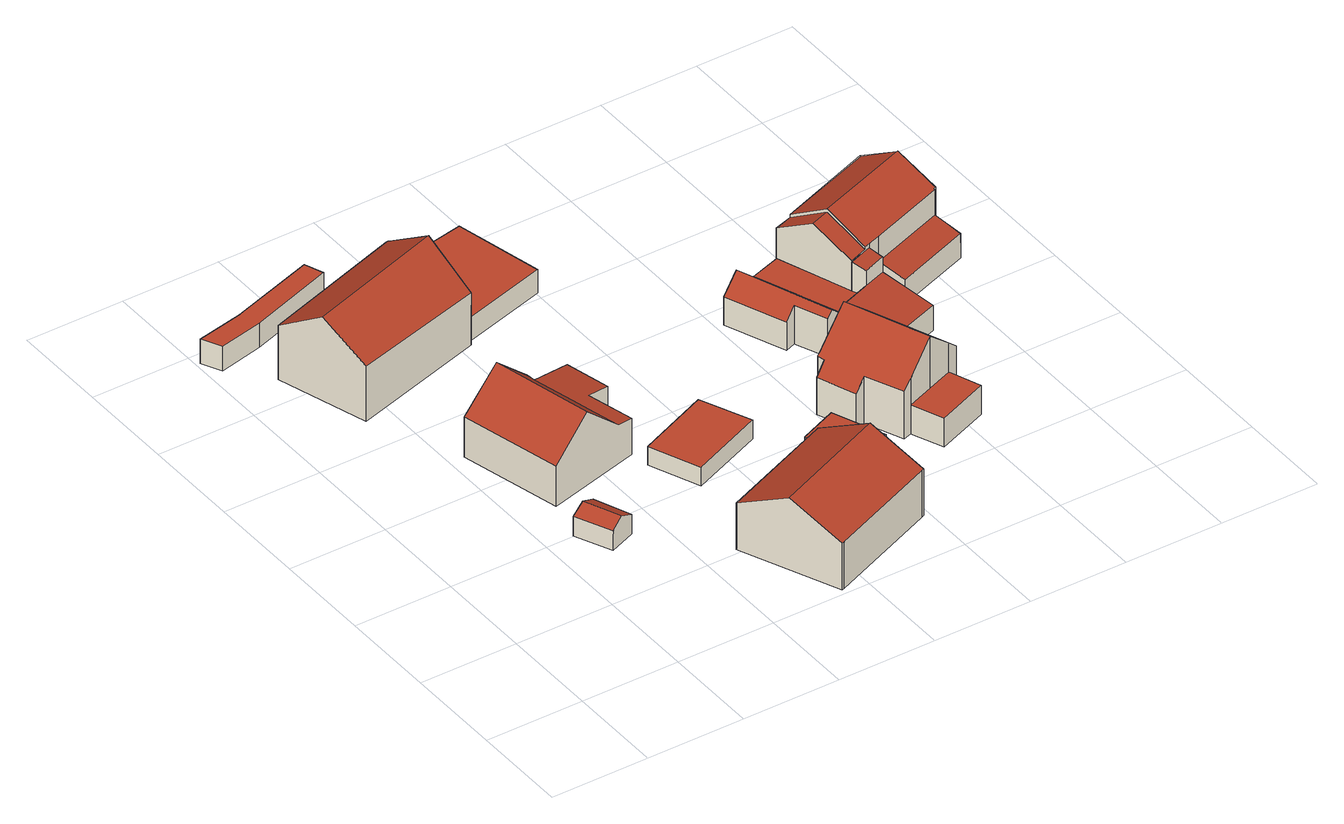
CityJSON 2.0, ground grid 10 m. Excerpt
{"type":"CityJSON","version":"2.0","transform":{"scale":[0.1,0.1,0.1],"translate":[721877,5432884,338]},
"CityObjects":{
"building1":{"type":"Building","attributes":{"Gemeindeschluessel":"09362000","HoeheDach":"341.840","HoeheGrund":"338.960","Methode":"2000","NiedrigsteTraufeDesGebaeudes":"341.107","Geometrietyp2DReferenz":"3000","measuredHeight":2.88,"function":"31001_2000","roofType":"3100"},"geometry":[{"type":"Solid","lod":"2","boundaries":[[[[0,1,2,3,4]],[[5,6,1,0]],[[4,3,7,8]],[[2,1,6,9]],[[8,5,0,4]],[[3,2,9,7]],[[8,7,9,6,5]]]],"semantics":{"surfaces":[{"type":"WallSurface","Flaeche":"7.387","Z_MAX":"2.880","Z_MAX_ASL":"341.840","Z_MIN":"0.000","Z_MIN_ASL":"338.960"},{"type":"WallSurface","Flaeche":"8.561","Z_MAX":"2.159","Z_MAX_ASL":"341.119","Z_MIN":"0.000","Z_MIN_ASL":"338.960"},{"type":"WallSurface","Flaeche":"8.613","Z_MAX":"2.155","Z_MAX_ASL":"341.115","Z_MIN":"0.000","Z_MIN_ASL":"338.960"},{"type":"RoofSurface","Dachneigung":"63.756","Dachorientierung":"67.534","Flaeche":"6.545","Z_MAX":"2.880","Z_MAX_ASL":"341.840","Z_MIN":"2.147","Z_MIN_ASL":"341.107"},{"type":"GroundSurface","Flaeche":"11.743","Z_MAX":"0.000","Z_MAX_ASL":"338.960","Z_MIN":"0.000","Z_MIN_ASL":"338.960"},{"type":"RoofSurface","Dachneigung":"63.761","Dachorientierung":"247.528","Flaeche":"6.545","Z_MAX":"2.880","Z_MAX_ASL":"341.840","Z_MIN":"2.155","Z_MIN_ASL":"341.115"},{"type":"WallSurface","Flaeche":"7.442","Z_MAX":"2.880","Z_MAX_ASL":"341.840","Z_MIN":"0.000","Z_MIN_ASL":"338.960"}],"values":[[0,1,2,3,4,5,6]]}}]},
"building2":{"type":"Building","attributes":{"Gemeindeschluessel":"09362000","HoeheDach":"341.031","HoeheGrund":"338.430","Methode":"1000","NiedrigsteTraufeDesGebaeudes":"341.031","Geometrietyp2DReferenz":"3000","measuredHeight":2.6,"function":"31001_2000","roofType":"1000","storeysAboveGround":1},"geometry":[{"type":"Solid","lod":"2","boundaries":[[[[10,11,12,13]],[[14,15,16,17]],[[17,16,11,10]],[[18,19,20,21]],[[13,18,21,14,17,10]],[[19,12,11,16,15,20]],[[21,20,15,14]],[[19,18,13,12]]]],"semantics":{"surfaces":[{"type":"WallSurface","Flaeche":"12.694","Z_MAX":"2.601","Z_MAX_ASL":"341.031","Z_MIN":"0.000","Z_MIN_ASL":"338.430"},{"type":"WallSurface","Flaeche":"11.857","Z_MAX":"2.601","Z_MAX_ASL":"341.031","Z_MIN":"0.000","Z_MIN_ASL":"338.430"},{"type":"WallSurface","Flaeche":"5.935","Z_MAX":"2.601","Z_MAX_ASL":"341.031","Z_MIN":"0.000","Z_MIN_ASL":"338.430"},{"type":"WallSurface","Flaeche":"5.401","Z_MAX":"2.601","Z_MAX_ASL":"341.031","Z_MIN":"0.000","Z_MIN_ASL":"338.430"},{"type":"GroundSurface","Flaeche":"29.055","Z_MAX":"0.000","Z_MAX_ASL":"338.430","Z_MIN":"0.000","Z_MIN_ASL":"338.430"},{"type":"RoofSurface","Dachneigung":"90.000","Dachorientierung":"-1.000","Flaeche":"29.055","Z_MAX":"2.601","Z_MAX_ASL":"341.031","Z_MIN":"2.601","Z_MIN_ASL":"341.031"},{"type":"WallSurface","Flaeche":"23.723","Z_MAX":"2.601","Z_MAX_ASL":"341.031","Z_MIN":"0.000","Z_MIN_ASL":"338.430"},{"type":"WallSurface","Flaeche":"23.856","Z_MAX":"2.601","Z_MAX_ASL":"341.031","Z_MIN":"0.000","Z_MIN_ASL":"338.430"}],"values":[[0,1,2,3,4,5,6,7]]}}]},
"building3":{"type":"Building","attributes":{"Gemeindeschluessel":"09362000","HoeheDach":"346.170","HoeheGrund":"338.340","Methode":"2000","NiedrigsteTraufeDesGebaeudes":"341.799","Geometrietyp2DReferenz":"3000","measuredHeight":7.83,"function":"31001_1000","roofType":"3100"},"address":[{"Country":"Germany","Locality":"Regensburg","ThoroughfareName":"Leichtlgasse 2"}],"geometry":[{"type":"Solid","lod":"2","boundaries":[[[[22,23,24,25,26,27]],[[25,24,28,29,30,31]],[[32,33,31,34]],[[26,25,31,33,35]],[[22,27,36,37]],[[34,31,30,38]],[[22,37,32,34,38,39,40,23]],[[39,29,28,40]],[[27,26,35,36]],[[40,28,24,23]],[[38,30,29,39]],[[32,37,36,35,33]]]],"semantics":{"surfaces":[{"type":"WallSurface","Flaeche":"55.965","Z_MAX":"7.830","Z_MAX_ASL":"346.170","Z_MIN":"0.000","Z_MIN_ASL":"338.340"},{"type":"RoofSurface","Dachneigung":"80.108","Dachorientierung":"78.701","Flaeche":"29.242","Z_MAX":"4.200","Z_MAX_ASL":"342.540","Z_MIN":"3.459","Z_MIN_ASL":"341.799"},{"type":"WallSurface","Flaeche":"3.532","Z_MAX":"4.215","Z_MAX_ASL":"342.555","Z_MIN":"0.000","Z_MIN_ASL":"338.340"},{"type":"RoofSurface","Dachneigung":"48.275","Dachorientierung":"78.796","Flaeche":"57.753","Z_MAX":"7.830","Z_MAX_ASL":"346.170","Z_MIN":"4.200","Z_MIN_ASL":"342.540"},{"type":"WallSurface","Flaeche":"45.218","Z_MAX":"4.245","Z_MAX_ASL":"342.585","Z_MIN":"0.000","Z_MIN_ASL":"338.340"},{"type":"WallSurface","Flaeche":"16.168","Z_MAX":"4.200","Z_MAX_ASL":"342.540","Z_MIN":"0.000","Z_MIN_ASL":"338.340"},{"type":"GroundSurface","Flaeche":"114.660","Z_MAX":"0.000","Z_MAX_ASL":"338.340","Z_MIN":"0.000","Z_MIN_ASL":"338.340"},{"type":"WallSurface","Flaeche":"9.286","Z_MAX":"3.899","Z_MAX_ASL":"342.239","Z_MIN":"0.000","Z_MIN_ASL":"338.340"},{"type":"RoofSurface","Dachneigung":"48.275","Dachorientierung":"258.796","Flaeche":"57.277","Z_MAX":"7.830","Z_MAX_ASL":"346.170","Z_MIN":"4.245","Z_MIN_ASL":"342.585"},{"type":"WallSurface","Flaeche":"19.422","Z_MAX":"3.899","Z_MAX_ASL":"342.239","Z_MIN":"0.000","Z_MIN_ASL":"338.340"},{"type":"WallSurface","Flaeche":"16.387","Z_MAX":"3.461","Z_MAX_ASL":"341.801","Z_MIN":"0.000","Z_MIN_ASL":"338.340"},{"type":"WallSurface","Flaeche":"48.687","Z_MAX":"7.830","Z_MAX_ASL":"346.170","Z_MIN":"0.000","Z_MIN_ASL":"338.340"}],"values":[[0,1,2,3,4,5,6,7,8,9,10,11]]}}]},
"building4":{"type":"Building","attributes":{"Gemeindeschluessel":"09362000","HoeheDach":"347.230","HoeheGrund":"338.160","Methode":"2000","NiedrigsteTraufeDesGebaeudes":"343.788","Geometrietyp2DReferenz":"3000","measuredHeight":9.07,"function":"31001_1000","roofType":"3100"},"address":[{"Country":"Germany","Locality":"Regensburg","ThoroughfareName":"Leichtlgasse 1"}],"geometry":[{"type":"Solid","lod":"2","boundaries":[[[[41,42,43,44]],[[45,43,42,46,47,48,49]],[[50,49,48,51,52]],[[53,45,49,50]],[[53,50,52,54]],[[47,55,51,48]],[[42,41,56,46]],[[46,56,55,47]],[[41,44,54,52,51,55,56]],[[44,43,45,53,54]]]],"semantics":{"surfaces":[{"type":"WallSurface","Flaeche":"83.331","Z_MAX":"5.806","Z_MAX_ASL":"343.966","Z_MIN":"-0.000","Z_MIN_ASL":"338.160"},{"type":"GroundSurface","Flaeche":"147.647","Z_MAX":"-0.000","Z_MAX_ASL":"338.160","Z_MIN":"-0.000","Z_MIN_ASL":"338.160"},{"type":"WallSurface","Flaeche":"74.065","Z_MAX":"9.070","Z_MAX_ASL":"347.230","Z_MIN":"-0.000","Z_MIN_ASL":"338.160"},{"type":"WallSurface","Flaeche":"82.661","Z_MAX":"5.925","Z_MAX_ASL":"344.085","Z_MIN":"-0.000","Z_MIN_ASL":"338.160"},{"type":"RoofSurface","Dachneigung":"56.483","Dachorientierung":"164.456","Flaeche":"87.223","Z_MAX":"9.070","Z_MAX_ASL":"347.230","Z_MIN":"5.628","Z_MIN_ASL":"343.788"},{"type":"WallSurface","Flaeche":"1.423","Z_MAX":"5.964","Z_MAX_ASL":"344.124","Z_MIN":"-0.000","Z_MIN_ASL":"338.160"},{"type":"WallSurface","Flaeche":"5.182","Z_MAX":"5.804","Z_MAX_ASL":"343.964","Z_MIN":"-0.000","Z_MIN_ASL":"338.160"},{"type":"WallSurface","Flaeche":"1.380","Z_MAX":"5.806","Z_MAX_ASL":"343.966","Z_MIN":"-0.000","Z_MIN_ASL":"338.160"},{"type":"RoofSurface","Dachneigung":"56.483","Dachorientierung":"344.456","Flaeche":"89.870","Z_MAX":"9.070","Z_MAX_ASL":"347.230","Z_MIN":"5.803","Z_MIN_ASL":"343.963"},{"type":"WallSurface","Flaeche":"72.267","Z_MAX":"9.070","Z_MAX_ASL":"347.230","Z_MIN":"-0.000","Z_MIN_ASL":"338.160"}],"values":[[0,1,2,3,4,5,6,7,8,9]]}}]},
"building5":{"type":"Building","attributes":{"Gemeindeschluessel":"09362000","HoeheDach":"345.970","HoeheGrund":"338.276","Methode":"2000","NiedrigsteTraufeDesGebaeudes":"343.269","Geometrietyp2DReferenz":"3000","measuredHeight":7.69,"function":"31001_1000","roofType":"3100"},"address":[{"Country":"Germany","Locality":"Regensburg","ThoroughfareName":"Leichtlgasse 2a"}],"geometry":[{"type":"Solid","lod":"2","boundaries":[[[[57,58,59,60,61]],[[62,63,64,65]],[[61,60,63,62]],[[66,67,58,57]],[[68,69,70,71]],[[65,64,72,73]],[[57,61,62,65,73,68,71,66]],[[73,72,74,69,68]],[[74,59,58,67,70,69]],[[72,64,63,60,59,74]],[[71,70,67,66]]]],"semantics":{"surfaces":[{"type":"WallSurface","Flaeche":"42.360","Z_MAX":"7.694","Z_MAX_ASL":"345.970","Z_MIN":"0.000","Z_MIN_ASL":"338.276"},{"type":"WallSurface","Flaeche":"60.971","Z_MAX":"5.001","Z_MAX_ASL":"343.277","Z_MIN":"0.000","Z_MIN_ASL":"338.276"},{"type":"WallSurface","Flaeche":"1.709","Z_MAX":"4.999","Z_MAX_ASL":"343.275","Z_MIN":"0.000","Z_MIN_ASL":"338.276"},{"type":"WallSurface","Flaeche":"26.790","Z_MAX":"7.177","Z_MAX_ASL":"345.453","Z_MIN":"0.000","Z_MIN_ASL":"338.276"},{"type":"WallSurface","Flaeche":"63.743","Z_MAX":"5.003","Z_MAX_ASL":"343.279","Z_MIN":"0.000","Z_MIN_ASL":"338.276"},{"type":"WallSurface","Flaeche":"1.662","Z_MAX":"5.001","Z_MAX_ASL":"343.277","Z_MIN":"0.000","Z_MIN_ASL":"338.276"},{"type":"GroundSurface","Flaeche":"140.235","Z_MAX":"0.000","Z_MAX_ASL":"338.276","Z_MIN":"0.000","Z_MIN_ASL":"338.276"},{"type":"WallSurface","Flaeche":"69.243","Z_MAX":"7.694","Z_MAX_ASL":"345.970","Z_MIN":"0.000","Z_MIN_ASL":"338.276"},{"type":"RoofSurface","Dachneigung":"63.692","Dachorientierung":"337.210","Flaeche":"78.237","Z_MAX":"7.694","Z_MAX_ASL":"345.970","Z_MIN":"4.993","Z_MIN_ASL":"343.269"},{"type":"RoofSurface","Dachneigung":"63.691","Dachorientierung":"157.209","Flaeche":"78.205","Z_MAX":"7.694","Z_MAX_ASL":"345.970","Z_MIN":"4.999","Z_MIN_ASL":"343.275"},{"type":"WallSurface","Flaeche":"0.535","Z_MAX":"5.003","Z_MAX_ASL":"343.279","Z_MIN":"0.000","Z_MIN_ASL":"338.276"}],"values":[[0,1,2,3,4,5,6,7,8,9,10]]}}]},
"building6":{"type":"Building","attributes":{"Gemeindeschluessel":"09362000","HoeheDach":"341.082","HoeheGrund":"339.100","Methode":"1000","NiedrigsteTraufeDesGebaeudes":"341.082","Geometrietyp2DReferenz":"3000","measuredHeight":1.98,"function":"31001_2000","roofType":"1000"},"geometry":[{"type":"Solid","lod":"2","boundaries":[[[[75,76,77,78]],[[79,80,81,82]],[[75,79,82,76]],[[75,78,80,79]],[[82,81,77,76]],[[80,78,77,81]]]],"semantics":{"surfaces":[{"type":"GroundSurface","Flaeche":"44.877","Z_MAX":"0.000","Z_MAX_ASL":"339.100","Z_MIN":"0.000","Z_MIN_ASL":"339.100"},{"type":"RoofSurface","Dachneigung":"90.000","Dachorientierung":"-1.000","Flaeche":"44.877","Z_MAX":"1.982","Z_MAX_ASL":"341.082","Z_MIN":"1.982","Z_MIN_ASL":"341.082"},{"type":"WallSurface","Flaeche":"10.951","Z_MAX":"1.982","Z_MAX_ASL":"341.082","Z_MIN":"0.000","Z_MIN_ASL":"339.100"},{"type":"WallSurface","Flaeche":"16.144","Z_MAX":"1.982","Z_MAX_ASL":"341.082","Z_MIN":"0.000","Z_MIN_ASL":"339.100"},{"type":"WallSurface","Flaeche":"16.008","Z_MAX":"1.982","Z_MAX_ASL":"341.082","Z_MIN":"0.000","Z_MIN_ASL":"339.100"},{"type":"WallSurface","Flaeche":"10.982","Z_MAX":"1.982","Z_MAX_ASL":"341.082","Z_MIN":"0.000","Z_MIN_ASL":"339.100"}],"values":[[0,1,2,3,4,5]]}}]},
"building7":{"type":"Building","attributes":{"Gemeindeschluessel":"09362000","HoeheDach":"341.250","HoeheGrund":"338.730","Methode":"2000","NiedrigsteTraufeDesGebaeudes":"341.250","Geometrietyp2DReferenz":"3000","measuredHeight":2.52,"function":"31001_2463","roofType":"1000"},"geometry":[{"type":"Solid","lod":"2","boundaries":[[[[83,84,85,86]],[[83,86,87,88]],[[86,85,89,87]],[[88,87,89,90]],[[84,83,88,90]],[[85,84,90,89]]]],"semantics":{"surfaces":[{"type":"GroundSurface","Flaeche":"83.212","Z_MAX":"0.000","Z_MAX_ASL":"338.730","Z_MIN":"0.000","Z_MIN_ASL":"338.730"},{"type":"WallSurface","Flaeche":"22.474","Z_MAX":"2.520","Z_MAX_ASL":"341.250","Z_MIN":"0.000","Z_MIN_ASL":"338.730"},{"type":"WallSurface","Flaeche":"23.123","Z_MAX":"2.520","Z_MAX_ASL":"341.250","Z_MIN":"0.000","Z_MIN_ASL":"338.730"},{"type":"RoofSurface","Dachneigung":"90.000","Dachorientierung":"-1.000","Flaeche":"83.212","Z_MAX":"2.520","Z_MAX_ASL":"341.250","Z_MIN":"2.520","Z_MIN_ASL":"341.250"},{"type":"WallSurface","Flaeche":"25.129","Z_MAX":"2.520","Z_MAX_ASL":"341.250","Z_MIN":"0.000","Z_MIN_ASL":"338.730"},{"type":"WallSurface","Flaeche":"21.412","Z_MAX":"2.520","Z_MAX_ASL":"341.250","Z_MIN":"0.000","Z_MIN_ASL":"338.730"}],"values":[[0,1,2,3,4,5]]}}]},
"building8":{"type":"Building","attributes":{"Gemeindeschluessel":"09362000","HoeheDach":"341.919","HoeheGrund":"338.276","Methode":"1000","NiedrigsteTraufeDesGebaeudes":"341.919","Geometrietyp2DReferenz":"3000","measuredHeight":3.64,"function":"31001_2000","roofType":"1000"},"geometry":[{"type":"Solid","lod":"2","boundaries":[[[[91,92,93,94]],[[57,95,96,66]],[[97,98,95,57]],[[94,93,98,97]],[[91,94,97,57,66,71]],[[99,96,95,98,93,92]],[[71,99,92,91]],[[66,96,99,71]]]],"semantics":{"surfaces":[{"type":"WallSurface","Flaeche":"15.377","Z_MAX":"3.643","Z_MAX_ASL":"341.919","Z_MIN":"0.000","Z_MIN_ASL":"338.276"},{"type":"WallSurface","Flaeche":"16.027","Z_MAX":"3.643","Z_MAX_ASL":"341.919","Z_MIN":"0.000","Z_MIN_ASL":"338.276"},{"type":"WallSurface","Flaeche":"14.754","Z_MAX":"3.643","Z_MAX_ASL":"341.919","Z_MIN":"0.000","Z_MIN_ASL":"338.276"},{"type":"WallSurface","Flaeche":"20.562","Z_MAX":"3.643","Z_MAX_ASL":"341.919","Z_MIN":"0.000","Z_MIN_ASL":"338.276"},{"type":"GroundSurface","Flaeche":"23.186","Z_MAX":"0.000","Z_MAX_ASL":"338.276","Z_MIN":"0.000","Z_MIN_ASL":"338.276"},{"type":"RoofSurface","Dachneigung":"90.000","Dachorientierung":"-1.000","Flaeche":"23.186","Z_MAX":"3.643","Z_MAX_ASL":"341.919","Z_MIN":"3.643","Z_MIN_ASL":"341.919"},{"type":"WallSurface","Flaeche":"4.541","Z_MAX":"3.643","Z_MAX_ASL":"341.919","Z_MIN":"0.000","Z_MIN_ASL":"338.276"},{"type":"WallSurface","Flaeche":"0.390","Z_MAX":"3.643","Z_MAX_ASL":"341.919","Z_MIN":"0.000","Z_MIN_ASL":"338.276"}],"values":[[0,1,2,3,4,5,6,7]]}}]},
"building9":{"type":"Building","attributes":{"Gemeindeschluessel":"09362000","HoeheDach":"348.400","HoeheGrund":"339.840","Methode":"2000","NiedrigsteTraufeDesGebaeudes":"342.890","Geometrietyp2DReferenz":"3000","measuredHeight":8.56,"function":"31001_1000","roofType":"3100"},"address":[{"Country":"Germany","Locality":"Regensburg","ThoroughfareName":"Leichtlgasse 4"}],"geometry":[{"type":"Solid","lod":"2","boundaries":[[[[100,101,102,103]],[[104,105,106,107]],[[108,109,110,111,112,113,104,107,114,115,100,103]],[[110,116,117,118,111]],[[115,119,101,100]],[[109,120,116,110]],[[121,102,101,119,122]],[[107,106,123,114]],[[113,124,105,104]],[[124,125,118,117,121,122,123,106,105]],[[111,118,125,112]],[[126,102,121,127]],[[108,128,120,109]],[[127,121,117,116]],[[120,128,126,127,116]],[[112,125,124,113]],[[115,114,123,122,119]],[[108,103,102,126,128]]]],"semantics":{"surfaces":[{"type":"WallSurface","Flaeche":"7.033","Z_MAX":"6.166","Z_MAX_ASL":"346.006","Z_MIN":"0.000","Z_MIN_ASL":"339.840"},{"type":"WallSurface","Flaeche":"5.548","Z_MAX":"5.010","Z_MAX_ASL":"344.850","Z_MIN":"0.000","Z_MIN_ASL":"339.840"},{"type":"GroundSurface","Flaeche":"97.486","Z_MAX":"0.000","Z_MAX_ASL":"339.840","Z_MIN":"0.000","Z_MIN_ASL":"339.840"},{"type":"WallSurface","Flaeche":"5.428","Z_MAX":"5.887","Z_MAX_ASL":"345.727","Z_MIN":"0.000","Z_MIN_ASL":"339.840"},{"type":"WallSurface","Flaeche":"45.521","Z_MAX":"5.065","Z_MAX_ASL":"344.905","Z_MIN":"0.000","Z_MIN_ASL":"339.840"},{"type":"WallSurface","Flaeche":"10.630","Z_MAX":"3.050","Z_MAX_ASL":"342.890","Z_MIN":"0.000","Z_MIN_ASL":"339.840"},{"type":"RoofSurface","Dachneigung":"48.684","Dachorientierung":"70.782","Flaeche":"47.786","Z_MAX":"8.560","Z_MAX_ASL":"348.400","Z_MIN":"5.054","Z_MIN_ASL":"344.894"},{"type":"WallSurface","Flaeche":"3.744","Z_MAX":"5.025","Z_MAX_ASL":"344.865","Z_MIN":"0.000","Z_MIN_ASL":"339.840"},{"type":"WallSurface","Flaeche":"16.183","Z_MAX":"3.918","Z_MAX_ASL":"343.758","Z_MIN":"0.000","Z_MIN_ASL":"339.840"},{"type":"RoofSurface","Dachneigung":"48.684","Dachorientierung":"250.782","Flaeche":"55.277","Z_MAX":"8.560","Z_MAX_ASL":"348.400","Z_MIN":"3.907","Z_MIN_ASL":"343.747"},{"type":"WallSurface","Flaeche":"20.749","Z_MAX":"5.013","Z_MAX_ASL":"344.853","Z_MIN":"0.000","Z_MIN_ASL":"339.840"},{"type":"WallSurface","Flaeche":"11.747","Z_MAX":"8.560","Z_MAX_ASL":"348.400","Z_MIN":"3.050","Z_MIN_ASL":"342.890"},{"type":"WallSurface","Flaeche":"17.613","Z_MAX":"3.050","Z_MAX_ASL":"342.890","Z_MIN":"0.000","Z_MIN_ASL":"339.840"},{"type":"WallSurface","Flaeche":"12.693","Z_MAX":"8.560","Z_MAX_ASL":"348.400","Z_MIN":"3.050","Z_MIN_ASL":"342.890"},{"type":"RoofSurface","Dachneigung":"90.000","Dachorientierung":"-1.000","Flaeche":"20.077","Z_MAX":"3.050","Z_MAX_ASL":"342.890","Z_MIN":"3.050","Z_MIN_ASL":"342.890"},{"type":"WallSurface","Flaeche":"5.614","Z_MAX":"5.013","Z_MAX_ASL":"344.853","Z_MIN":"0.000","Z_MIN_ASL":"339.840"},{"type":"WallSurface","Flaeche":"54.469","Z_MAX":"8.560","Z_MAX_ASL":"348.400","Z_MIN":"0.000","Z_MIN_ASL":"339.840"},{"type":"WallSurface","Flaeche":"10.675","Z_MAX":"6.166","Z_MAX_ASL":"346.006","Z_MIN":"0.000","Z_MIN_ASL":"339.840"}],"values":[[0,1,2,3,4,5,6,7,8,9,10,11,12,13,14,15,16,17]]}}]},
"building10":{"type":"Building","attributes":{"Gemeindeschluessel":"09362000","HoeheDach":"344.620","HoeheGrund":"339.950","Methode":"2000","NiedrigsteTraufeDesGebaeudes":"342.736","Geometrietyp2DReferenz":"3000","measuredHeight":4.67,"function":"31001_2463","roofType":"3100"},"geometry":[{"type":"Solid","lod":"2","boundaries":[[[[129,130,131,132]],[[133,134,135,129,132,136]],[[134,137,138,135]],[[133,139,140,137,134]],[[136,141,139,133]],[[132,131,141,136]],[[142,138,137,140]],[[135,138,142,130,129]],[[141,131,130,142,140,139]]]],"semantics":{"surfaces":[{"type":"WallSurface","Flaeche":"14.281","Z_MAX":"4.079","Z_MAX_ASL":"344.029","Z_MIN":"0.000","Z_MIN_ASL":"339.950"},{"type":"GroundSurface","Flaeche":"35.704","Z_MAX":"0.000","Z_MAX_ASL":"339.950","Z_MIN":"0.000","Z_MIN_ASL":"339.950"},{"type":"WallSurface","Flaeche":"28.139","Z_MAX":"2.828","Z_MAX_ASL":"342.778","Z_MIN":"0.000","Z_MIN_ASL":"339.950"},{"type":"WallSurface","Flaeche":"15.008","Z_MAX":"4.670","Z_MAX_ASL":"344.620","Z_MIN":"0.000","Z_MIN_ASL":"339.950"},{"type":"WallSurface","Flaeche":"19.288","Z_MAX":"2.950","Z_MAX_ASL":"342.900","Z_MIN":"0.000","Z_MIN_ASL":"339.950"},{"type":"WallSurface","Flaeche":"4.424","Z_MAX":"4.079","Z_MAX_ASL":"344.029","Z_MIN":"0.000","Z_MIN_ASL":"339.950"},{"type":"RoofSurface","Dachneigung":"48.125","Dachorientierung":"68.723","Flaeche":"28.002","Z_MAX":"4.670","Z_MAX_ASL":"344.620","Z_MIN":"2.786","Z_MIN_ASL":"342.736"},{"type":"WallSurface","Flaeche":"10.723","Z_MAX":"4.670","Z_MAX_ASL":"344.620","Z_MIN":"0.000","Z_MIN_ASL":"339.950"},{"type":"RoofSurface","Dachneigung":"48.114","Dachorientierung":"248.728","Flaeche":"19.954","Z_MAX":"4.670","Z_MAX_ASL":"344.620","Z_MIN":"2.950","Z_MIN_ASL":"342.900"}],"values":[[0,1,2,3,4,5,6,7,8]]}}]},
"building11":{"type":"Building","attributes":{"Gemeindeschluessel":"09362000","HoeheDach":"345.923","HoeheGrund":"340.020","Methode":"2000","NiedrigsteTraufeDesGebaeudes":"342.741","Geometrietyp2DReferenz":"3000","measuredHeight":5.9,"function":"31001_2463","roofType":"2100"},"geometry":[{"type":"Solid","lod":"2","boundaries":[[[[143,144,145,146,147]],[[148,149,150,146,145]],[[151,152,153,148,145]],[[150,154,147,146]],[[153,155,149,148]],[[156,157,158,155,153,152]],[[159,154,150,149]],[[158,160,161,159,149,155]],[[162,143,147,154,159,161]],[[162,161,160,163]],[[156,164,144,143,162,163,157]],[[151,164,156,152]],[[163,160,158,157]],[[145,144,164,151]]]],"semantics":{"surfaces":[{"type":"WallSurface","Flaeche":"15.318","Z_MAX":"5.903","Z_MAX_ASL":"345.923","Z_MIN":"0.000","Z_MIN_ASL":"340.020"},{"type":"WallSurface","Flaeche":"4.180","Z_MAX":"5.896","Z_MAX_ASL":"345.916","Z_MIN":"2.770","Z_MIN_ASL":"342.790"},{"type":"RoofSurface","Dachneigung":"90.000","Dachorientierung":"-1.000","Flaeche":"29.802","Z_MAX":"2.770","Z_MAX_ASL":"342.790","Z_MIN":"2.770","Z_MIN_ASL":"342.790"},{"type":"RoofSurface","Dachneigung":"73.111","Dachorientierung":"160.464","Flaeche":"3.849","Z_MAX":"5.903","Z_MAX_ASL":"345.923","Z_MIN":"5.460","Z_MIN_ASL":"345.480"},{"type":"WallSurface","Flaeche":"3.459","Z_MAX":"3.880","Z_MAX_ASL":"343.900","Z_MIN":"2.770","Z_MIN_ASL":"342.790"},{"type":"WallSurface","Flaeche":"26.774","Z_MAX":"3.880","Z_MAX_ASL":"343.900","Z_MIN":"0.000","Z_MIN_ASL":"340.020"},{"type":"WallSurface","Flaeche":"3.975","Z_MAX":"5.460","Z_MAX_ASL":"345.480","Z_MIN":"3.880","Z_MIN_ASL":"343.900"},{"type":"RoofSurface","Dachneigung":"77.904","Dachorientierung":"160.466","Flaeche":"30.492","Z_MAX":"3.880","Z_MAX_ASL":"343.900","Z_MIN":"2.721","Z_MIN_ASL":"342.741"},{"type":"WallSurface","Flaeche":"26.136","Z_MAX":"5.903","Z_MAX_ASL":"345.923","Z_MIN":"0.000","Z_MIN_ASL":"340.020"},{"type":"WallSurface","Flaeche":"14.675","Z_MAX":"2.721","Z_MAX_ASL":"342.741","Z_MIN":"0.000","Z_MIN_ASL":"340.020"},{"type":"GroundSurface","Flaeche":"63.294","Z_MAX":"0.000","Z_MAX_ASL":"340.020","Z_MIN":"0.000","Z_MIN_ASL":"340.020"},{"type":"WallSurface","Flaeche":"8.997","Z_MAX":"2.770","Z_MAX_ASL":"342.790","Z_MIN":"0.000","Z_MIN_ASL":"340.020"},{"type":"WallSurface","Flaeche":"17.318","Z_MAX":"3.850","Z_MAX_ASL":"343.870","Z_MIN":"0.000","Z_MIN_ASL":"340.020"},{"type":"WallSurface","Flaeche":"22.260","Z_MAX":"2.770","Z_MAX_ASL":"342.790","Z_MIN":"0.000","Z_MIN_ASL":"340.020"}],"values":[[0,1,2,3,4,5,6,7,8,9,10,11,12,13]]}}]},
"building12":{"type":"Building","attributes":{"Gemeindeschluessel":"09362000","HoeheDach":"348.560","HoeheGrund":"340.188","Methode":"2000","NiedrigsteTraufeDesGebaeudes":"342.801","Geometrietyp2DReferenz":"3000","measuredHeight":8.37,"function":"31001_1000","roofType":"3100","storeysAboveGround":2},"address":[{"Country":"Germany","Locality":"Regensburg","ThoroughfareName":"Leichtlgasse 6"}],"geometry":[{"type":"Solid","lod":"2","boundaries":[[[[165,166,167,168,169,170]],[[171,172,173,174]],[[166,175,176,177,178,167]],[[179,180,181,182]],[[183,181,184,185]],[[171,186,187,188,172]],[[189,190,191,192,169,168]],[[183,193,194,182,181]],[[194,195,179,182]],[[177,190,189,178]],[[178,189,168,167]],[[196,195,194,193]],[[191,184,181,180,173,172,188,192]],[[196,174,173,180,179,195]],[[165,170,187,186]],[[176,185,184,191,190,177]],[[192,188,187,170,169]],[[183,185,176,175,166,165,186,171,174,196,193]]]],"semantics":{"surfaces":[{"type":"WallSurface","Flaeche":"76.064","Z_MAX":"6.160","Z_MAX_ASL":"346.348","Z_MIN":"0.002","Z_MIN_ASL":"340.190"},{"type":"WallSurface","Flaeche":"1.447","Z_MAX":"6.182","Z_MAX_ASL":"346.370","Z_MIN":"0.002","Z_MIN_ASL":"340.190"},{"type":"WallSurface","Flaeche":"55.882","Z_MAX":"8.082","Z_MAX_ASL":"348.270","Z_MIN":"0.002","Z_MIN_ASL":"340.190"},{"type":"WallSurface","Flaeche":"22.827","Z_MAX":"6.132","Z_MAX_ASL":"346.320","Z_MIN":"3.369","Z_MIN_ASL":"343.557"},{"type":"WallSurface","Flaeche":"8.116","Z_MAX":"6.156","Z_MAX_ASL":"346.344","Z_MIN":"0.002","Z_MIN_ASL":"340.190"},{"type":"WallSurface","Flaeche":"29.018","Z_MAX":"8.372","Z_MAX_ASL":"348.560","Z_MIN":"0.002","Z_MIN_ASL":"340.190"},{"type":"WallSurface","Flaeche":"2.446","Z_MAX":"8.372","Z_MAX_ASL":"348.560","Z_MIN":"5.832","Z_MIN_ASL":"346.020"},{"type":"WallSurface","Flaeche":"8.581","Z_MAX":"6.156","Z_MAX_ASL":"346.344","Z_MIN":"0.002","Z_MIN_ASL":"340.190"},{"type":"RoofSurface","Dachneigung":"74.681","Dachorientierung":"160.152","Flaeche":"23.605","Z_MAX":"3.374","Z_MAX_ASL":"343.562","Z_MIN":"2.613","Z_MIN_ASL":"342.801"},{"type":"RoofSurface","Dachneigung":"60.753","Dachorientierung":"160.300","Flaeche":"9.416","Z_MAX":"8.082","Z_MAX_ASL":"348.270","Z_MIN":"5.825","Z_MIN_ASL":"346.013"},{"type":"RoofSurface","Dachneigung":"60.753","Dachorientierung":"340.300","Flaeche":"9.392","Z_MAX":"8.082","Z_MAX_ASL":"348.270","Z_MIN":"5.840","Z_MIN_ASL":"346.028"},{"type":"WallSurface","Flaeche":"21.560","Z_MAX":"2.619","Z_MAX_ASL":"342.807","Z_MIN":"0.002","Z_MIN_ASL":"340.190"},{"type":"RoofSurface","Dachneigung":"61.077","Dachorientierung":"160.300","Flaeche":"48.104","Z_MAX":"8.372","Z_MAX_ASL":"348.560","Z_MIN":"6.132","Z_MIN_ASL":"346.320"},{"type":"WallSurface","Flaeche":"8.732","Z_MAX":"6.181","Z_MAX_ASL":"346.369","Z_MIN":"0.002","Z_MIN_ASL":"340.190"},{"type":"WallSurface","Flaeche":"28.902","Z_MAX":"8.360","Z_MAX_ASL":"348.548","Z_MIN":"0.002","Z_MIN_ASL":"340.190"},{"type":"WallSurface","Flaeche":"15.508","Z_MAX":"6.153","Z_MAX_ASL":"346.341","Z_MIN":"0.002","Z_MIN_ASL":"340.190"},{"type":"RoofSurface","Dachneigung":"61.077","Dachorientierung":"340.300","Flaeche":"47.613","Z_MAX":"8.372","Z_MAX_ASL":"348.560","Z_MIN":"6.160","Z_MIN_ASL":"346.348"},{"type":"GroundSurface","Flaeche":"122.954","Z_MAX":"0.002","Z_MAX_ASL":"340.190","Z_MIN":"0.002","Z_MIN_ASL":"340.190"}],"values":[[0,1,2,3,4,5,6,7,8,9,10,11,12,13,14,15,16,17]]}}]}
},
"vertices":[
[166,166,10],[166,166,31],[152,161,38],[139,155,31],[139,155,10],[151,203,10],[151,203,31],[123,192,31],[123,192,10],[137,198,38],
[3,586,4],[3,586,30],[51,596,30],[51,596,4],[58,576,4],[58,576,30],[13,566,30],[13,566,4],[138,624,4],[138,624,30],[145,605,30],[145,605,4],
[140,243,3],[236,268,3],[236,268,42],[219,263,45],[179,253,82],[140,243,46],[224,316,42],[248,322,38],[237,368,38],[196,358,45],[194,366,3],[194,366,46],[196,358,3],[155,356,82],[115,347,46],[115,347,3],[237,368,3],[248,322,3],[224,316,3],
[183,575,60],[183,575,2],[47,531,2],[47,531,60],[75,438,2],[192,578,2],[194,578,2],[194,576,2],[212,478,2],[212,478,58],[194,576,61],[203,529,92],[75,438,61],[61,484,92],[194,578,60],[192,578,60],
[369,113,3],[369,113,75],[373,104,80],[394,53,53],[394,53,3],[391,52,3],[391,52,53],[278,5,53],[278,5,3],[352,154,3],[352,154,53],[233,104,3],[233,104,53],[351,153,53],[351,153,3],[275,4,53],[275,4,3],[254,54,80],
[254,188,11],[233,239,11],[307,270,11],[329,219,11],[254,188,31],[329,219,31],[307,270,31],[233,239,31],
[212,478,7],[194,576,7],[278,592,7],[298,502,7],[298,502,32],[212,478,32],[278,592,32],[194,576,32],
[346,165,3],[346,165,39],[385,181,39],[385,181,3],[369,113,39],[352,154,39],[406,128,3],[406,128,39],[351,153,39],
[505,166,18],[505,166,69],[494,161,80],[494,161,18],[389,209,18],[389,209,58],[400,214,69],[400,214,18],[506,129,18],[453,108,18],[440,140,18],[431,137,18],[415,175,18],[404,171,18],[398,221,18],[472,250,18],[440,140,49],[440,140,77],[431,137,69],[472,250,69],[453,108,49],[468,151,104],[435,235,104],[398,221,69],[404,171,57],[415,175,69],[494,161,49],[468,151,49],[506,129,49],
[443,271,19],[443,271,60],[430,303,60],[430,303,19],[395,360,19],[432,374,19],[469,281,19],[419,299,19],[432,374,48],[469,281,47],[395,360,49],[413,367,66],[419,299,49],[449,273,66],
[516,315,20],[492,306,20],[492,306,48],[492,306,79],[516,315,79],[498,293,48],[498,293,59],[498,293,75],[465,381,48],[434,371,48],[468,282,48],[521,301,75],[468,282,59],[434,371,20],[469,281,20],[469,281,59],[521,301,59],[488,232,47],[539,250,47],[539,250,20],[488,232,20],[465,381,20],
[582,424,22],[465,382,22],[465,382,80],[484,388,80],[484,388,83],[582,424,83],[609,349,22],[609,349,84],[607,348,84],[607,348,22],[478,344,22],[492,306,22],[492,306,80],[478,344,103],[607,347,56],[607,347,83],[529,319,83],[529,319,56],[529,319,22],[517,315,83],[517,315,22],[595,386,22],[595,386,105],[595,386,106],[497,351,103],[511,313,80],[511,313,83],[497,351,106],[539,293,22],[539,293,48],[616,321,48],[616,321,22]
]}
